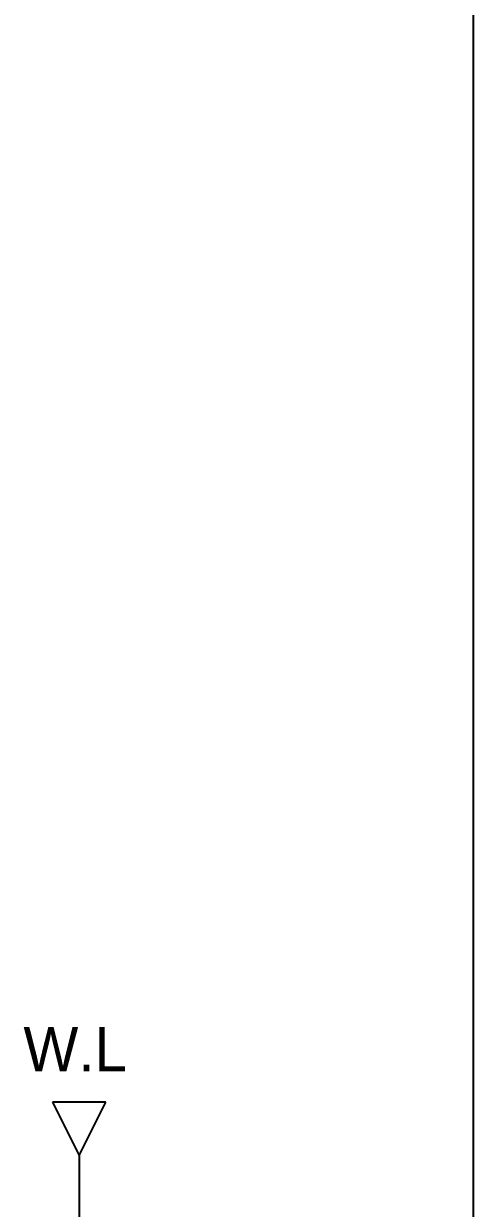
# Model space of a CAD drawing. Header units: millimetres. Extents: x 0 to 5763, y -67 to 2530.
# Drawn here: x 3511 to 3763, y 1170 to 1836 of the extents above; entities that cross this region are included whole.
import ezdxf
from ezdxf.enums import TextEntityAlignment as Align

# ---------------------------------------------------------------- set-up
doc = ezdxf.new("R2010")
doc.units = ezdxf.units.MM
for name, color, linetype in [('TEXT', 7, 'Continuous'), ('도각라인', 7, 'Continuous'), ('외형선', 3, 'Continuous')]:
    doc.layers.add(name, color=color, linetype=linetype)
doc.styles.add('타이틀', font='H2GTRM.TTF', dxfattribs={"height": 25})

msp = doc.modelspace()

# ---------------------------------------------------------------- linework, layer by layer
at = {"layer": '도각라인', "color": 7}
msp.add_line((3763.41, 2530), (3763.41, 0), dxfattribs=at)
at = {"layer": '외형선', "linetype": 'Continuous'}
for p, q in [((3556.93, 1230.02), (3526.93, 1230.02)), ((3526.93, 1230.02), (3541.93, 1200.02)), ((3541.93, 1200.02), (3556.93, 1230.02)), ((3541.93, 1200.02), (3541.93, 135.02))]:
    msp.add_line(p, q, dxfattribs=at)

# ---------------------------------------------------------------- texts
at = {"layer": 'TEXT', "style": '타이틀'}
msp.add_text('W.L', height=25, dxfattribs=at).set_placement((3539.6, 1259.81), align=Align.MIDDLE)

doc.saveas('drawing.dxf')
